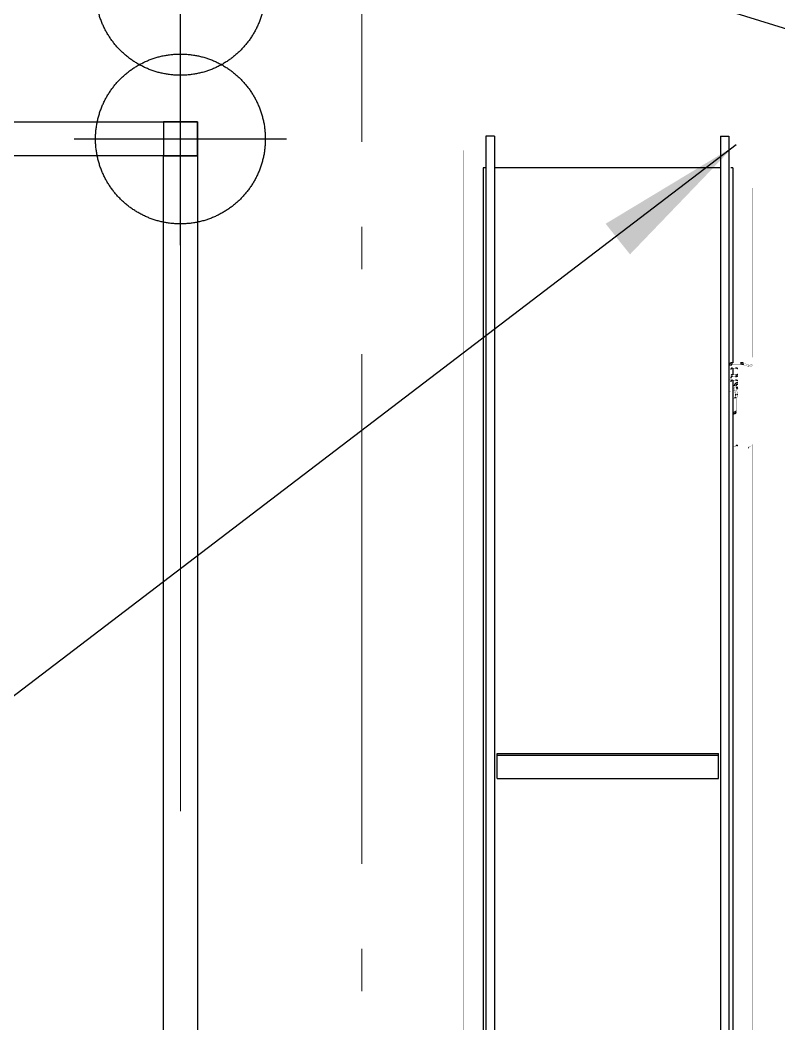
# Model space of a CAD drawing. Header units: millimetres. Extents: x -187347 to 135007, y -6415 to 292048.
# Drawn here: x -63745 to -61957, y 40132 to 42496 of the extents above; entities that cross this region are included whole.
import ezdxf

# ---------------------------------------------------------------- set-up
doc = ezdxf.new("R2010")
doc.units = ezdxf.units.MM
doc.header["$LTSCALE"] = 100
doc.linetypes.add('HIDDEN', pattern=[9.524999999999999, 6.35, -3.175])
doc.linetypes.add('Z_LINE-CNTR', pattern=[17, 12, -2, 1, -2])
doc.layers.get('0').update_dxf_attribs({"lineweight": 18})
doc.layers.add('LAYOUT', color=3, linetype='Continuous', lineweight=18)
doc.layers.add('S-GRID', color=7, linetype='Continuous', lineweight=5)
doc.layers.add('Layout Cabinplant', color=30, linetype='Continuous')
doc.layers.add('STEEL', color=5, linetype='Continuous')
doc.styles.add('Label Text (ISO)', font='tahoma.ttf')
doc.dimstyles.get("Standard").update_dxf_attribs({"dimtxt": 3.5, "dimasz": 3.5, "dimexe": 1, "dimexo": 2, "dimgap": 2, "dimtad": 0, "dimtoh": 1, "dimdec": 1, "dimrnd": 1e-08, "dimdsep": 46, "dimtxsty": 'Label Text (ISO)', "dimcen": 0.09, "dimclrd": 5, "dimclre": 5, "dimclrt": 5, "dimadec": 0, "dimazin": 2, "dimtfac": 1, "dimtdec": 1, "dimtofl": 0, "dimtmove": 0, "dimatfit": 3, "dimfxl": 1, "dimtolj": 1, "dimlwd": -1, "dimlwe": -1, "dimarcsym": 0})

# ---------------------------------------------------------------- blocks, each defined once
blk = doc.blocks.new('chilling_column80')
at = {"color": 4, "linetype": 'HIDDEN', "ltscale": 20}
for p, q in [((0, -250), (0, 250)), ((-250, 0), (250, 0))]:
    blk.add_line(p, q, dxfattribs=at)
at = {"color": 1, "linetype": 'Continuous', "ltscale": 20}
for p, q in [((-40, 40), (-40, -40)), ((40, 40), (-40, 40)), ((40, -40), (40, 40)), ((-40, -40), (40, -40))]:
    blk.add_line(p, q, dxfattribs=at)
at = {"color": 4, "linetype": 'HIDDEN', "ltscale": 20}
blk.add_circle((0, 0), 200, dxfattribs=at)
blk = doc.blocks.new('steel weighing')
at = {"layer": 'STEEL', "color": 7, "linetype": 'ByBlock', "ltscale": 20, "elevation": 1.724513007855086}
for points in [[(845820.5895944089, 728701.4541734721), (854381.8308552206, 728701.4541734721), (854381.8308552206, 728621.4541734721), (845820.5895944089, 728621.4541734721)], [(854301.8125137091, 728621.4541734721), (854381.8125137091, 728621.4541734721), (854381.8115628511, 723701.4541763293), (854301.8115628511, 723701.4541763293)]]:
    blk.add_lwpolyline(points, close=True, dxfattribs=at)
at = {"layer": 'STEEL', "color": 1, "linetype": 'ByBlock', "ltscale": 20}
for p in [(854341.8125137091, 729011.465338265, 1.724513007855086), (854341.8125137091, 728661.465338265, 1.724513007855086)]:
    blk.add_blockref('chilling_column80', p, dxfattribs=at)
blk = doc.blocks.new('CP_Whole bird batching')
at = {"layer": 'Layout Cabinplant', "linetype": 'Continuous'}
for p, q in [((-42851.26651193287, -6914.928775000066), (-45590.08316714466, -6914.928775000066)), ((-42776.69682052836, -6921.259777000028), (-45523.29942726696, -6921.259777000028)), ((-42851.26651193287, -6921.259763372218), (-42851.26651193287, -6914.928775000066)), ((-42776.69682052836, -6941.259777000028), (-42776.69682052836, -6921.259777000028)), ((-42776.69682052836, -6941.259777000028), (-45523.29942726696, -6941.259777000028)), ((-44289.68124724636, -6947.759777000028), (-44289.68124724636, -7468.759777000028)), ((-44289.68124724636, -6947.759777000028), (-44234.85095096586, -6947.759777000028)), ((-44234.85095096586, -6947.759777000028), (-44234.85095096586, -7468.759777000028)), ((-44234.85095096586, -6947.759777000028), (-44230.18304883346, -6947.759777000028)), ((-44230.18304883346, -6947.759777000028), (-44230.18304883346, -7468.759777000028)), ((-42851.26651193287, -7473.759776625462), (-42851.26651193287, -6941.259775108338)), ((-44289.68124724636, -7468.759777000028), (-44234.85095096586, -7468.759777000028)), ((-44234.85095096586, -7468.759777000028), (-44230.18304883346, -7468.759777000028)), ((-42776.69682052838, -7473.759777000028), (-45523.30050682667, -7473.759777000028)), ((-42776.69682052838, -7493.759777000028), (-45523.30050682667, -7493.759777000028)), ((-42776.69682052838, -7473.759777000028), (-42776.69682052838, -7493.759777000028)), ((-43351.52728904087, -7502.759777000028), (-45606.81564069936, -7502.759777000028)), ((-43322.85739064067, -7502.759777000028), (-43338.83393336247, -7502.759777000028)), ((-42851.26651193287, -7502.759777000028), (-43310.16403496237, -7502.759777000028)), ((-42851.26651193287, -7502.759777000028), (-42851.26651193287, -7497.759776803345))]:
    blk.add_line(p, q, dxfattribs=at)
at = {"layer": 'Layout Cabinplant', "linetype": 'Continuous', "const_width": 0.4999999999999999}
for points in [[(-42810.34875006227, -6866.53597700005), (-45812.94164784507, -6866.53597700005)], [(-42810.34875006227, -6868.53597700005), (-45812.94164784507, -6868.53597700005)], [(-43506.76110890428, -6914.32878458788), (-43506.76110890428, -6914.928775400767)], [(-43506.76110890428, -6914.32878458788), (-43506.22995354667, -6914.328775000031)], [(-43487.70724324188, -6914.328775000031), (-43506.22995354667, -6914.328775000031)], [(-43487.70724324188, -6914.328775000031), (-43487.70724324188, -6914.928766288358)], [(-43483.97292153587, -6914.328775000031), (-43487.70724324188, -6914.328775000031)], [(-43483.97292153587, -6914.328775000031), (-43483.97292153587, -6914.928766288358)], [(-43393.87536671678, -6914.32878458788), (-43393.87536671678, -6914.928775410139)], [(-43393.87536671678, -6914.32878458788), (-43393.34404943987, -6914.328775000031)], [(-43374.82133913507, -6914.328775000031), (-43393.34404943987, -6914.328775000031)], [(-43374.82133913507, -6914.328775000031), (-43371.08701742908, -6914.328775000031)], [(-43374.82133913507, -6914.92876630064), (-43374.82133913507, -6914.328775000031)], [(-43371.08701742908, -6914.328775000031), (-43371.08701742908, -6914.928766183526)], [(-43378.21911671678, -7497.75978434374), (-43378.21911671678, -7493.75978434374)], [(-43349.55017140428, -7493.75978434374), (-43349.55017140428, -7497.75978434374)], [(-43513.50973560907, -7539.901369653671), (-43513.50973560907, -7514.259777000028)], [(-43505.98400866867, -7514.259777000028), (-43513.50973560907, -7514.259777000028)], [(-43506.76110890428, -7502.759788944881), (-43506.76110890428, -7510.25978434374)], [(-43506.22995354667, -7510.259777000028), (-43506.76110890428, -7510.25978434374)], [(-43430.45387902317, -7504.587075330579), (-43430.58393354987, -7502.759780803259)], [(-43393.34404943987, -7510.759777000028), (-43427.14305976867, -7510.759777000028)], [(-43426.85009436618, -7502.759780803259), (-43426.71969252708, -7504.586164466076)], [(-43393.87536671678, -7502.759787779331), (-43393.87536671678, -7506.75978434374)], [(-43393.34404943987, -7506.759777000028), (-43393.87536671678, -7506.75978434374)], [(-43392.15003385948, -7510.029991318035), (-43391.50157570047, -7513.969222330052)], [(-43392.15003385948, -7510.029991318035), (-43386.41614666677, -7510.029991318035)], [(-43391.50157570047, -7513.969222330052), (-43385.76768850777, -7513.969222330052)], [(-43373.40195406738, -7506.353637269262), (-43391.02797527448, -7509.682694962743)], [(-43384.18338960658, -7509.743657729152), (-43366.23459507647, -7506.353637269262)], [(-43383.21215812447, -7513.62192597476), (-43365.58613691747, -7510.292868281162)], [(-43361.23983220597, -7497.759777000028), (-43378.21911671678, -7497.75978434374)], [(-43374.82133913507, -7504.259777000028), (-43374.82133913507, -7502.759776996361)], [(-43374.65500462757, -7506.590383752278), (-43374.82133913507, -7504.259777000028)], [(-43372.60881276798, -7513.498874705256), (-43373.52434034277, -7511.792132359667)], [(-43373.40195406738, -7506.353637269262), (-43372.10485890428, -7506.232074382744)], [(-43372.10485890428, -7506.232074382744), (-43364.93786671618, -7506.232099295739)], [(-43371.23765963968, -7514.259777000028), (-43368.37071604328, -7514.259777000028)], [(-43371.08701742908, -7502.75977679147), (-43371.08701742908, -7504.259777000028)], [(-43371.08701742908, -7504.259777000028), (-43370.94622811487, -7506.232070765254)], [(-43368.87444556777, -7513.498927276261), (-43368.40997190928, -7513.756403942563)], [(-43364.93786671618, -7506.232099295739), (-43366.23459507647, -7506.353637269262)], [(-43349.55017140428, -7497.75978434374), (-43361.23983220597, -7497.759777000028)], [(-43361.20335705238, -7514.232099293236), (-43353.31926216237, -7514.259777000028)], [(-43351.52742241467, -7501.759777000028), (-43351.52742241467, -7509.259777000028)], [(-43332.57039624237, -7497.759777000028), (-43349.55017140428, -7497.75978434374)], [(-43342.56822367597, -7509.259777000028), (-43342.56822367597, -7501.759777000028)], [(-43324.64982619877, -7514.259777000028), (-43340.77638392827, -7514.259777000028)], [(-43339.40245725037, -7498.698209589376), (-43339.98821774447, -7497.759784321854)], [(-43338.83390197008, -7509.259777000028), (-43338.83390197008, -7501.759777000028)], [(-43317.63310941837, -7497.759777000028), (-43332.57039624237, -7497.759777000028)], [(-43322.85798645108, -7501.759777000028), (-43322.85798645108, -7509.259777000028)], [(-43313.89878771237, -7520.759234029945), (-43313.89878771237, -7501.759777000028)], [(-43310.16446600638, -7520.759234029945), (-43310.16446600638, -7501.759777000028)], [(-43509.92605611368, -7539.901369653671), (-43513.50973560907, -7539.901369653671)], [(-43508.92216454358, -7540.759777000028), (-43508.58142140428, -7541.980243328057)], [(-43319.58193263617, -7540.759777000028), (-43319.82849171678, -7543.821246746083)], [(-43319.58193263617, -7540.759777000028), (-43314.94842313498, -7527.83030184175)], [(-43315.84761093017, -7540.759777000028), (-43319.58193263617, -7540.759777000028)], [(-43315.84761093017, -7540.759777000028), (-43316.23669484178, -7542.259906414052)], [(-43311.21410142897, -7527.83030184175), (-43315.84761093017, -7540.759777000028)], [(-45812.94164784507, -7546.53597700005), (-43505.92937467877, -7546.53597700005)], [(-43502.92614824788, -7548.53597700005), (-45812.94164784507, -7548.53597700005)], [(-43508.58142140428, -7541.980243328057), (-43507.98474171678, -7543.460528972646)], [(-43507.98474171678, -7543.460528972646), (-43507.79626515428, -7543.851825359365)], [(-43507.79626515428, -7543.851825359365), (-43507.12439015428, -7545.026630046865)], [(-43507.12439015428, -7545.026630046865), (-43506.05310109178, -7546.415851238271)], [(-43506.05310109178, -7546.415851238271), (-43504.70251515428, -7547.621722820244)], [(-43502.39001515428, -7548.718829753838), (-43505.23969990057, -7548.759777000028)], [(-43504.70251515428, -7547.621722820244), (-43503.71325734178, -7548.224933269579)], [(-43503.71325734178, -7548.224933269579), (-43502.39001515428, -7548.718829753838)], [(-43502.39001515428, -7548.718829753838), (-43501.45352113157, -7548.840127292351)], [(-43501.45352113157, -7548.840127292351), (-43315.08171735848, -7548.839816798834)], [(-43319.82849171678, -7543.821246746083), (-43318.96521046678, -7546.416339519579)], [(-43318.96521046678, -7546.416339519579), (-43317.22595265428, -7548.224750164052)], [(-43317.22595265428, -7548.224750164052), (-43315.08171735848, -7548.839816798834)], [(-43316.23669484178, -7542.259906414052), (-43316.19763234178, -7543.479938152333)], [(-43316.19763234178, -7543.479938152333), (-43315.75231984178, -7544.368487957079)], [(-43315.75231984178, -7544.368487957079), (-43315.08171735848, -7544.759777000028)], [(-43315.08171735848, -7548.839816798834), (-43315.08171735848, -7544.759777000028)], [(-43315.08171735848, -7544.759777000028), (-43298.35967643467, -7544.759777000028)], [(-43298.35967643467, -7548.759777000028), (-43315.08171735848, -7548.839816798834)], [(-43298.35967643467, -7544.759777000028), (-43297.49548390428, -7544.75978434374)], [(-43297.49548390428, -7548.75978434374), (-43298.35967643467, -7548.759777000028)], [(-42898.79070215818, -7548.53597700005), (-43297.49596098828, -7548.53597700005)], [(-43297.49591605268, -7546.53597700005), (-42901.99318430918, -7546.53597700005)], [(-43297.49548390428, -7548.75978434374), (-43297.49548390428, -7544.75978434374)]]:
    blk.add_lwpolyline(points, dxfattribs=at)
at = {"layer": 'Layout Cabinplant', "linetype": 'Continuous'}
for points in [[(-43310.16446600638, -7501.759777000028), (-43310.30728495163, -7500.20276726436), (-43310.73298263444, -7498.698309541127), (-43311.04543032832, -7497.990475522151), (-43311.42315967079, -7497.315215346665), (-43311.8582815081, -7496.686612267542), (-43312.35198101554, -7496.10292275055), (-43312.89318719602, -7495.577387066878), (-43313.48375365445, -7495.108020417189), (-43314.1105476876, -7494.705477830576), (-43314.77498332241, -7494.36874073997), (-43316.17211881017, -7493.914336177491), (-43317.63310941837, -7493.759777000028)], [(-43505.98400866867, -7514.259777000028), (-43505.86747214761, -7514.149130932259), (-43505.75034630761, -7514.038034758851), (-43505.63149688677, -7513.920467794553), (-43505.53237342944, -7513.79022582536), (-43505.45590018899, -7513.595754489274), (-43505.40853744844, -7513.386016738456), (-43505.35591496059, -7513.16438322459), (-43505.3118393763, -7512.944085772935), (-43505.2904387327, -7512.689709740487), (-43505.28383185997, -7512.432223689655), (-43505.27535661795, -7512.1725809809), (-43505.27927581991, -7511.914585737424), (-43505.30762503433, -7511.673504726117), (-43505.34673808191, -7511.432223689655), (-43505.38288868191, -7511.202103054646), (-43505.43554486126, -7510.977579422033), (-43505.49932913651, -7510.813320464542), (-43505.58040044294, -7510.653965930891), (-43505.73043880663, -7510.427969179262), (-43505.9363860973, -7510.274033429188), (-43506.22995354667, -7510.259777000028)], [(-43430.45387902317, -7504.587075330579), (-43430.14340142885, -7506.227792864403), (-43429.67701899311, -7507.831081567419), (-43429.42814096293, -7508.46306575762), (-43429.13397049886, -7509.074612241675), (-43428.8505549598, -7509.553181851894), (-43428.51441910937, -7509.998636390519), (-43427.9091268701, -7510.528913856222), (-43427.14305976867, -7510.759777000028)], [(-43426.71969252708, -7504.586164466076), (-43426.40924088274, -7506.22710420264), (-43425.94286384368, -7507.830616803869), (-43425.6939790061, -7508.462696744915), (-43425.39979568013, -7509.074338369799), (-43425.11636518389, -7509.552982578258), (-43424.78020621165, -7509.998510626407), (-43424.17487653477, -7510.528870564332), (-43423.40873806278, -7510.759777000028)], [(-43393.34404943987, -7510.759777000028), (-43393.22751295321, -7510.649131002341), (-43393.11038707886, -7510.538034758851), (-43392.99153744442, -7510.420467359392), (-43392.89241420072, -7510.290225825418), (-43392.81594212178, -7510.095756855182), (-43392.76857821971, -7509.886016738456), (-43392.7159508114, -7509.664373201929), (-43392.67188014755, -7509.444085772935), (-43392.65050156861, -7509.189754685009), (-43392.6438726312, -7508.932223689655), (-43392.63531254997, -7508.672408168117), (-43392.63931659114, -7508.414585737424), (-43392.6679579578, -7508.17409982378), (-43392.70677885313, -7507.932223689655), (-43392.74428102181, -7507.695938743622), (-43392.81117383104, -7507.471803553082), (-43392.92484398605, -7507.283203335915), (-43393.06514680268, -7507.107758979691), (-43393.20534547868, -7506.933759090462), (-43393.34404943987, -7506.759777000028)], [(-43391.02797527448, -7509.682694962743), (-43391.43110231509, -7509.777748097986), (-43391.82587170145, -7509.902926066861), (-43391.98821393593, -7509.965760154679), (-43392.15003385948, -7510.029991318035)], [(-43386.41614666677, -7510.029991318035), (-43386.19739050986, -7510.010694436118), (-43385.97861510073, -7509.991486181883), (-43385.75552150708, -7509.97165655854), (-43385.53280737254, -7509.948454612197), (-43385.28480801592, -7509.915506031975), (-43385.03734267181, -7509.878264440893), (-43384.6100700994, -7509.812739493296), (-43384.18338960658, -7509.743657729152)], [(-43385.76768850777, -7513.969222330052), (-43385.54893126504, -7513.949932855117), (-43385.33015694165, -7513.930717194016), (-43385.10707004555, -7513.910841880745), (-43384.88434921349, -7513.887685624271), (-43384.63631985299, -7513.854941727099), (-43384.38888451272, -7513.817495452909), (-43383.79992023286, -7513.723218726023), (-43383.21215812447, -7513.62192597476)], [(-43372.60881276798, -7513.498874705256), (-43372.00387952126, -7514.032262694993), (-43371.23765963968, -7514.259777000028)], [(-43370.03743183348, -7511.33070577067), (-43369.55274062556, -7512.467851692956), (-43368.87444556777, -7513.498927276261)], [(-43368.37071604328, -7514.259777000028), (-43368.4984318089, -7513.310516860016), (-43368.7867376979, -7512.397329729894), (-43369.28838842036, -7511.605701803841), (-43369.96322407898, -7510.955412166979)], [(-43361.20335705238, -7514.232099293236), (-43361.29135455009, -7513.368859684997), (-43361.55323391697, -7512.541626246326), (-43361.74449029164, -7512.158210225316), (-43361.97504242368, -7511.79705379458), (-43362.23911275645, -7511.467225779343), (-43362.53730303516, -7511.167921520799), (-43362.86182160208, -7510.907106374711), (-43363.21336104314, -7510.684056277241), (-43363.58322532025, -7510.504487585073), (-43363.97116518031, -7510.368395988102), (-43364.77422489769, -7510.235933716322), (-43365.58613691747, -7510.292868281162)], [(-43357.46908004438, -7514.259776834428), (-43357.60749905901, -7512.698788050824), (-43358.03017688783, -7511.189773641614), (-43358.34167502372, -7510.479538583226), (-43358.71881036898, -7509.801868331182), (-43359.15369180455, -7509.170920529839), (-43359.64748904132, -7508.584967707138), (-43360.18909843189, -7508.05733754611), (-43360.78036737285, -7507.58604458606), (-43361.40810207884, -7507.181824312516), (-43362.07371583238, -7506.843655833247), (-43363.47365699346, -7506.387306847289), (-43364.93786671618, -7506.232099295739)], [(-43351.52742241467, -7501.759777000028), (-43351.59883188726, -7500.981272132223), (-43351.81168072864, -7500.229043270607), (-43351.96790457557, -7499.875126261119), (-43352.15676924681, -7499.537496173434), (-43352.37433016548, -7499.223194633814), (-43352.62117991924, -7498.931349875318), (-43352.89178300949, -7498.668582033453), (-43353.18706623871, -7498.433898708579), (-43353.50046325527, -7498.232627415244), (-43353.83268107265, -7498.064258869999), (-43354.53124881652, -7497.83705658876), (-43355.26174412067, -7497.759777000028)], [(-43353.31926216237, -7514.259777000028), (-43352.95231246597, -7514.111948287551), (-43352.63355477749, -7513.879174662608), (-43352.462112394, -7513.661288502015), (-43352.32376938339, -7513.417124864383), (-43352.17785544928, -7513.109608402272), (-43352.05224012594, -7512.795310905989), (-43351.93004604759, -7512.420055697294), (-43351.82940193266, -7512.037628033402), (-43351.73730017171, -7511.607049810205), (-43351.66381809392, -7511.173194161878), (-43351.56071305741, -7510.218976933247), (-43351.52742241467, -7509.259777000028)], [(-43342.56822367597, -7501.759777000028), (-43342.63963314864, -7500.981272132223), (-43342.85248199005, -7500.229043270607), (-43343.00870583697, -7499.875126261119), (-43343.1975705082, -7499.537496173376), (-43343.41513142684, -7499.223194633756), (-43343.66198118056, -7498.93134987526), (-43343.93258427079, -7498.668582033453), (-43344.22786750003, -7498.433898708579), (-43344.54126451661, -7498.232627415244), (-43344.87348233403, -7498.064258869999), (-43345.57205007791, -7497.83705658876), (-43346.30254538197, -7497.759777000028)], [(-43342.56822367597, -7509.259777000028), (-43342.53493582093, -7510.218980409583), (-43342.43182799678, -7511.173194161878), (-43342.35850852919, -7511.607252593938), (-43342.26624415801, -7512.037628033402), (-43342.16508957218, -7512.419419112528), (-43342.04340596475, -7512.795310905989), (-43341.91931991934, -7513.111515494325), (-43341.77187670727, -7513.417124864325), (-43341.6292461131, -7513.655941653968), (-43341.46209131325, -7513.879174662608), (-43341.16493448582, -7514.14734535318), (-43340.77638392827, -7514.259777000028)], [(-43338.83390197008, -7501.759777000028), (-43338.97673363296, -7500.20269313993), (-43339.40245725037, -7498.698209589376)], [(-43338.83390197008, -7509.259777000028), (-43338.80061411494, -7510.218980409583), (-43338.69750629077, -7511.173194161878), (-43338.62418682319, -7511.607252593996), (-43338.53192245201, -7512.03762803346), (-43338.43076786617, -7512.419419112586), (-43338.30908425874, -7512.795310905989), (-43338.18499821334, -7513.111515494325), (-43338.03755500127, -7513.417124864325), (-43337.89492440711, -7513.655941653968), (-43337.72776960725, -7513.879174662608), (-43337.43061277982, -7514.14734535318), (-43337.04206222227, -7514.259777000028)], [(-43322.85798645108, -7501.759777000028), (-43322.92939592365, -7500.981272132223), (-43323.14224476504, -7500.229043270607), (-43323.29846861197, -7499.875126261177), (-43323.48733328319, -7499.537496173434), (-43323.70489420183, -7499.223194633814), (-43323.95174395556, -7498.931349875318), (-43324.2223470458, -7498.668582033453), (-43324.51763027503, -7498.433898708579), (-43324.8310272916, -7498.232627415244), (-43325.16324510901, -7498.064258869999), (-43325.86181285291, -7497.83705658876), (-43326.59230815698, -7497.759777000028)], [(-43324.64982619877, -7514.259777000028), (-43324.28287650232, -7514.111948287551), (-43323.96411881386, -7513.879174662608), (-43323.79267643039, -7513.661288502015), (-43323.65433341981, -7513.417124864383), (-43323.50841948568, -7513.109608402272), (-43323.38280416233, -7512.795310906047), (-43323.26061008398, -7512.420055697294), (-43323.15996596905, -7512.037628033402), (-43323.0678642081, -7511.607049810264), (-43322.99438213031, -7511.173194161878), (-43322.89127709375, -7510.218976933247), (-43322.85798645108, -7509.259777000028)], [(-43313.89878771237, -7501.759777000028), (-43313.97019718499, -7500.981272132223), (-43314.18304602643, -7500.229043270607), (-43314.33926987337, -7499.875126261119), (-43314.52813454458, -7499.537496173434), (-43314.74569546324, -7499.223194633814), (-43314.99254521697, -7498.931349875318), (-43315.26314830719, -7498.668582033453), (-43315.55843153641, -7498.433898708579), (-43315.87182855296, -7498.232627415244), (-43316.20404637035, -7498.064258869999), (-43316.90261411422, -7497.83705658876), (-43317.63310941837, -7497.759777000028)], [(-43508.92216454358, -7540.759777000028), (-43509.0765585275, -7540.513014428579), (-43509.23095251138, -7540.266251857189), (-43509.57850431252, -7540.08381075543), (-43509.92605611368, -7539.901369653671)], [(-43314.94842313498, -7527.83030184175), (-43314.48184056268, -7526.227007619833), (-43314.17157907091, -7524.586068353587), (-43313.96535911477, -7522.677643159666), (-43313.89878771237, -7520.759234029945)], [(-43311.21410142897, -7527.83030184175), (-43310.74751885671, -7526.227007619716), (-43310.43725736495, -7524.586068353528), (-43310.23103740879, -7522.67764315955), (-43310.16446600638, -7520.759234029945)]]:
    blk.add_spline(points, degree=3, dxfattribs=at)
at = {"layer": 'Layout Cabinplant'}
blk.add_solid([(-42983.0536843345, -7203.141288720595), (-43055.06812137999, -7260.645959107525), (-42800.66523456093, -7505.395602095901)], dxfattribs=at)
at = {"layer": 'Layout Cabinplant', "linetype": 'Continuous', "has_arrowhead": 0}
for points in [[(-42797.36403598507, -7510.957722076739), (-44828.95989167226, -4845.629989461799), (-44828.95989118559, -4653.043859251047)], [(-42998.9472425583, -9151.4834072511), (-42464.30129427395, -7434.759227998671)]]:
    blk.add_leader(points, dimstyle='Standard', dxfattribs=at)

msp = doc.modelspace()

# ---------------------------------------------------------------- linework, layer by layer
at = {"layer": 'LAYOUT', "color": 1, "linetype": 'Continuous'}
msp.add_line((-63366.90185023514, 42015.58688313561, 1.698032381369785e-09), (-63366.90185023514, 40632.50085698022, 1.698032381369785e-09), dxfattribs=at)
at = {"layer": 'S-GRID', "color": 152, "linetype": 'Z_LINE-CNTR'}
msp.add_line((-62939.87800192636, 111408.7708323547), (-62939.87800192655, -6038.235726596322), dxfattribs=at)

# ---------------------------------------------------------------- block references
at = {"layer": 'Layout Cabinplant', "rotation": 90}
msp.add_blockref('CP_Whole bird batching', (-69568.45728484403, 84998.946780979, 1.698032381369785e-09), dxfattribs=at)
at = {"layer": 'STEEL', "color": 6, "linetype": 'ByBlock'}
msp.add_blockref('steel weighing', (-917708.7143639443, -686445.8784551295, -1.724513006157053), dxfattribs=at)

doc.saveas('drawing.dxf')
